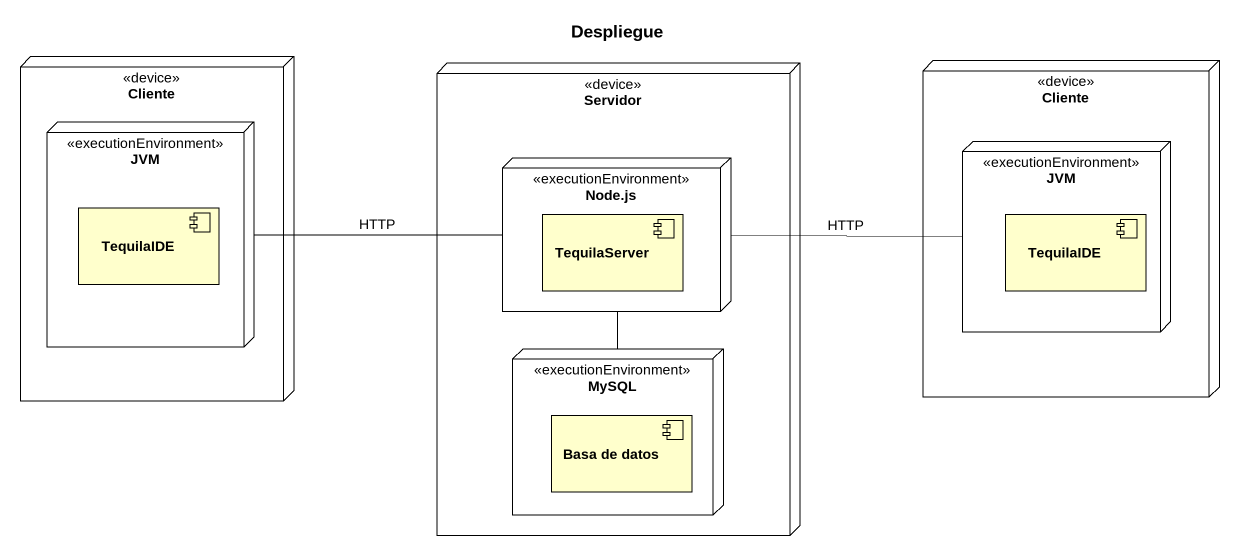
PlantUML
@startuml
title Despliegue
node Cliente <<device>> {
  node JVM <<executionEnvironment>> {
    component TequilaIDE
  }
}
node Servidor <<device>> {
  node "Node.js" as Node_js <<executionEnvironment>> {
    component TequilaServer
  }
  node MySQL <<executionEnvironment>> {
    component "Basa de datos" as Basa_de_datos
  }
}
node "Cliente" as Cliente_2 <<device>> {
  node "JVM" as JVM_2 <<executionEnvironment>> {
    component "TequilaIDE" as TequilaIDE_2
  }
}
JVM -right- Node_js : HTTP
Node_js -right- JVM_2 : HTTP
Node_js -- MySQL
@enduml
